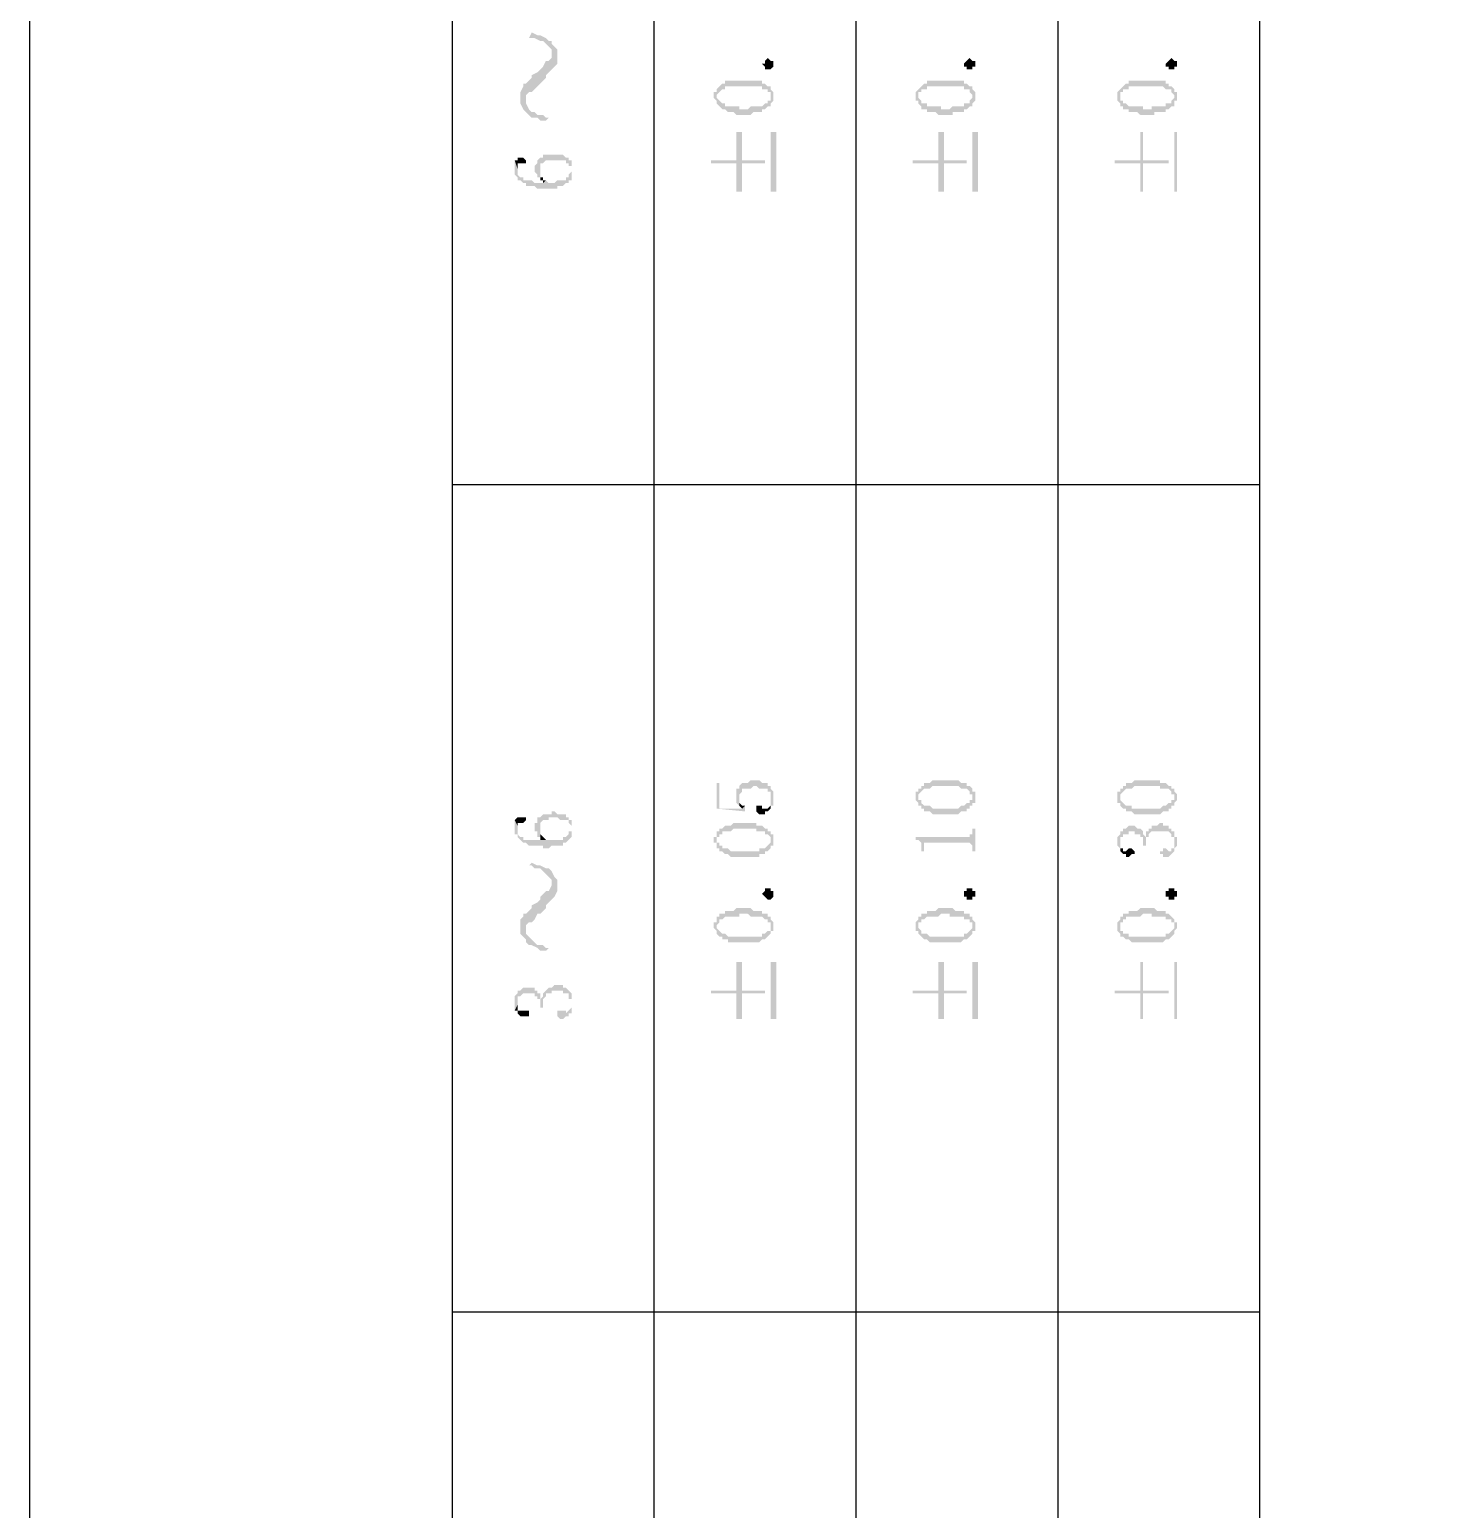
# Model space of a CAD drawing. Header units: inches. Extents: x 3613 to 8393, y -2205 to -794.
# Drawn here: x 3613.22 to 3635.65, y -1815.61 to -1792.12 of the extents above; entities that cross this region are included whole.
import ezdxf

# ---------------------------------------------------------------- set-up
doc = ezdxf.new("R2010")
doc.units = ezdxf.units.IN
doc.header["$MEASUREMENT"] = 0

msp = doc.modelspace()

# ---------------------------------------------------------------- hatches: boundary and pattern name
at = {"transparency": 33554559}
for points in [[(3621.146, -1792.255), (3621.236, -1792.255), (3621.327, -1792.301), (3621.372, -1792.301), (3621.417, -1792.346), (3621.417, -1792.346), (3621.462, -1792.391), (3621.507, -1792.436), (3621.507, -1792.752), (3621.507, -1792.752), (3621.552, -1792.707), (3621.598, -1792.662), (3621.598, -1792.436), (3621.552, -1792.391), (3621.507, -1792.346), (3621.507, -1792.301), (3621.462, -1792.301), (3621.417, -1792.255), (3621.327, -1792.21), (3621.282, -1792.21), (3621.191, -1792.165)], [(3621.011, -1793.203), (3621.011, -1793.293), (3621.056, -1793.384), (3621.101, -1793.429), (3621.101, -1793.248), (3621.101, -1793.158), (3621.146, -1793.113), (3621.191, -1793.113), (3621.236, -1793.068), (3621.282, -1793.023), (3621.327, -1792.977), (3621.372, -1792.932), (3621.417, -1792.887), (3621.417, -1792.842), (3621.462, -1792.797), (3621.507, -1792.752), (3621.507, -1792.526), (3621.507, -1792.571), (3621.462, -1792.616), (3621.417, -1792.616), (3621.372, -1792.707), (3621.327, -1792.752), (3621.327, -1792.752), (3621.282, -1792.797), (3621.191, -1792.842), (3621.191, -1792.887), (3621.146, -1792.932), (3621.101, -1792.977), (3621.056, -1792.977), (3621.056, -1793.023), (3621.011, -1793.113), (3621.011, -1793.158)], [(3625.028, -1792.662), (3625.028, -1792.707), (3625.028, -1792.707), (3624.982, -1792.752), (3624.892, -1792.752), (3624.892, -1792.707), (3624.892, -1792.707), (3624.847, -1792.662), (3624.892, -1792.662), (3624.892, -1792.616), (3624.892, -1792.616), (3624.937, -1792.571), (3624.937, -1792.571), (3624.982, -1792.616), (3625.028, -1792.616), (3625.028, -1792.662)], [(3628.232, -1792.662), (3628.232, -1792.707), (3628.187, -1792.707), (3628.187, -1792.752), (3628.097, -1792.752), (3628.097, -1792.707), (3628.051, -1792.707), (3628.051, -1792.662), (3628.051, -1792.662), (3628.097, -1792.616), (3628.097, -1792.616), (3628.142, -1792.571), (3628.142, -1792.571), (3628.187, -1792.616), (3628.232, -1792.616), (3628.232, -1792.662)], [(3631.436, -1792.662), (3631.436, -1792.707), (3631.391, -1792.707), (3631.391, -1792.752), (3631.301, -1792.752), (3631.301, -1792.707), (3631.256, -1792.707), (3631.256, -1792.662), (3631.256, -1792.662), (3631.301, -1792.616), (3631.301, -1792.616), (3631.346, -1792.571), (3631.346, -1792.571), (3631.391, -1792.616), (3631.436, -1792.616), (3631.436, -1792.662)], [(3624.08, -1793.203), (3624.08, -1793.203), (3624.125, -1793.248), (3624.125, -1793.293), (3624.125, -1793.158), (3624.125, -1793.158), (3624.17, -1793.113), (3624.17, -1793.113), (3624.215, -1793.068), (3624.26, -1793.068), (3624.26, -1793.023), (3624.847, -1793.023), (3624.847, -1793.068), (3624.937, -1793.068), (3624.937, -1793.113), (3624.982, -1793.113), (3624.982, -1793.158), (3624.982, -1793.203), (3624.982, -1793.023), (3624.937, -1793.023), (3624.892, -1792.977), (3624.847, -1792.977), (3624.847, -1792.932), (3624.26, -1792.932), (3624.26, -1792.977), (3624.215, -1792.977), (3624.17, -1793.023), (3624.17, -1793.023), (3624.125, -1793.068), (3624.125, -1793.113), (3624.08, -1793.113), (3624.08, -1793.158)], [(3627.284, -1793.203), (3627.284, -1793.248), (3627.329, -1793.248), (3627.329, -1793.293), (3627.329, -1793.158), (3627.329, -1793.113), (3627.374, -1793.113), (3627.374, -1793.068), (3627.465, -1793.068), (3627.465, -1793.023), (3628.051, -1793.023), (3628.051, -1793.068), (3628.142, -1793.068), (3628.142, -1793.113), (3628.142, -1793.113), (3628.187, -1793.158), (3628.187, -1793.203), (3628.187, -1793.023), (3628.142, -1793.023), (3628.097, -1792.977), (3628.051, -1792.977), (3628.051, -1792.932), (3627.465, -1792.932), (3627.465, -1792.977), (3627.42, -1792.977), (3627.374, -1793.023), (3627.374, -1793.023), (3627.329, -1793.068), (3627.329, -1793.068), (3627.284, -1793.113), (3627.284, -1793.158)], [(3630.489, -1793.203), (3630.489, -1793.248), (3630.489, -1793.248), (3630.534, -1793.293), (3630.534, -1793.158), (3630.534, -1793.113), (3630.579, -1793.113), (3630.579, -1793.068), (3630.669, -1793.068), (3630.669, -1793.023), (3631.211, -1793.023), (3631.256, -1793.068), (3631.346, -1793.068), (3631.346, -1793.113), (3631.346, -1793.113), (3631.391, -1793.158), (3631.391, -1793.203), (3631.391, -1793.068), (3631.346, -1793.023), (3631.301, -1793.023), (3631.301, -1792.977), (3631.256, -1792.977), (3631.256, -1792.932), (3630.669, -1792.932), (3630.669, -1792.977), (3630.624, -1792.977), (3630.579, -1793.023), (3630.579, -1793.023), (3630.534, -1793.068), (3630.534, -1793.068), (3630.489, -1793.113), (3630.489, -1793.158)], [(3621.101, -1793.429), (3621.101, -1793.429), (3621.146, -1793.474), (3621.191, -1793.519), (3621.282, -1793.519), (3621.327, -1793.564), (3621.417, -1793.564), (3621.462, -1793.519), (3621.417, -1793.519), (3621.372, -1793.474), (3621.282, -1793.474), (3621.236, -1793.429), (3621.191, -1793.429), (3621.146, -1793.384), (3621.101, -1793.293), (3621.101, -1793.248)], [(3624.125, -1793.293), (3624.17, -1793.339), (3624.17, -1793.339), (3624.215, -1793.384), (3624.26, -1793.384), (3624.305, -1793.429), (3624.396, -1793.429), (3624.441, -1793.474), (3624.667, -1793.474), (3624.712, -1793.429), (3624.847, -1793.429), (3624.847, -1793.384), (3624.892, -1793.384), (3624.937, -1793.339), (3624.982, -1793.339), (3624.982, -1793.293), (3624.982, -1793.293), (3625.028, -1793.248), (3625.028, -1793.203), (3625.028, -1793.158), (3625.028, -1793.113), (3625.028, -1793.113), (3624.982, -1793.068), (3624.982, -1793.203), (3624.982, -1793.248), (3624.937, -1793.248), (3624.937, -1793.293), (3624.892, -1793.293), (3624.847, -1793.339), (3624.667, -1793.339), (3624.621, -1793.384), (3624.486, -1793.384), (3624.486, -1793.339), (3624.26, -1793.339), (3624.26, -1793.293), (3624.215, -1793.293), (3624.17, -1793.248), (3624.17, -1793.248), (3624.125, -1793.203), (3624.125, -1793.203)], [(3627.329, -1793.293), (3627.374, -1793.339), (3627.374, -1793.384), (3627.465, -1793.384), (3627.465, -1793.429), (3627.6, -1793.429), (3627.645, -1793.474), (3627.871, -1793.474), (3627.871, -1793.429), (3628.051, -1793.429), (3628.051, -1793.384), (3628.097, -1793.384), (3628.142, -1793.339), (3628.187, -1793.339), (3628.187, -1793.293), (3628.187, -1793.293), (3628.232, -1793.248), (3628.232, -1793.203), (3628.232, -1793.158), (3628.232, -1793.113), (3628.232, -1793.113), (3628.187, -1793.068), (3628.187, -1793.203), (3628.187, -1793.203), (3628.142, -1793.248), (3628.142, -1793.293), (3628.051, -1793.293), (3628.051, -1793.339), (3627.871, -1793.339), (3627.826, -1793.384), (3627.69, -1793.384), (3627.69, -1793.339), (3627.465, -1793.339), (3627.465, -1793.293), (3627.374, -1793.293), (3627.374, -1793.248), (3627.374, -1793.248), (3627.329, -1793.203), (3627.329, -1793.203)], [(3630.534, -1793.293), (3630.534, -1793.339), (3630.579, -1793.339), (3630.579, -1793.384), (3630.669, -1793.384), (3630.669, -1793.429), (3630.804, -1793.429), (3630.85, -1793.474), (3631.075, -1793.474), (3631.075, -1793.429), (3631.256, -1793.429), (3631.256, -1793.384), (3631.301, -1793.384), (3631.346, -1793.339), (3631.391, -1793.339), (3631.391, -1793.293), (3631.391, -1793.248), (3631.436, -1793.248), (3631.436, -1793.203), (3631.436, -1793.158), (3631.436, -1793.113), (3631.391, -1793.113), (3631.391, -1793.068), (3631.391, -1793.203), (3631.391, -1793.203), (3631.346, -1793.248), (3631.346, -1793.293), (3631.256, -1793.293), (3631.256, -1793.339), (3631.03, -1793.339), (3631.03, -1793.384), (3630.895, -1793.384), (3630.895, -1793.339), (3630.669, -1793.339), (3630.624, -1793.293), (3630.579, -1793.293), (3630.579, -1793.248), (3630.534, -1793.248), (3630.534, -1793.203), (3630.534, -1793.203)], [(3624.035, -1794.196), (3624.035, -1794.241), (3624.441, -1794.241), (3624.441, -1794.693), (3624.531, -1794.693), (3624.531, -1794.241), (3624.892, -1794.241), (3624.892, -1794.196), (3624.531, -1794.196), (3624.531, -1793.745), (3624.441, -1793.745), (3624.441, -1794.196)], [(3625.073, -1794.693), (3625.073, -1793.745), (3624.982, -1793.745), (3624.982, -1794.693)], [(3627.239, -1794.196), (3627.239, -1794.241), (3627.645, -1794.241), (3627.645, -1794.693), (3627.735, -1794.693), (3627.735, -1794.241), (3628.097, -1794.241), (3628.097, -1794.196), (3627.735, -1794.196), (3627.735, -1793.745), (3627.645, -1793.745), (3627.645, -1794.196)], [(3628.277, -1794.693), (3628.277, -1793.745), (3628.187, -1793.745), (3628.187, -1794.693)], [(3630.443, -1794.196), (3630.443, -1794.241), (3630.85, -1794.241), (3630.85, -1794.693), (3630.895, -1794.693), (3630.895, -1794.241), (3631.301, -1794.241), (3631.301, -1794.196), (3630.895, -1794.196), (3630.895, -1793.745), (3630.85, -1793.745), (3630.85, -1794.196)], [(3631.436, -1794.693), (3631.436, -1793.745), (3631.391, -1793.745), (3631.391, -1794.693)], [(3620.921, -1794.196), (3620.966, -1794.331), (3620.966, -1794.286), (3620.966, -1794.241), (3621.101, -1794.241), (3621.101, -1794.196), (3621.101, -1794.196), (3621.056, -1794.151), (3620.966, -1794.151), (3620.966, -1794.196)], [(3620.921, -1794.286), (3620.921, -1794.377), (3620.921, -1794.422), (3620.921, -1794.422), (3620.966, -1794.467), (3620.966, -1794.512), (3621.011, -1794.512), (3621.056, -1794.557), (3621.101, -1794.557), (3621.101, -1794.602), (3621.236, -1794.602), (3621.282, -1794.647), (3621.598, -1794.647), (3621.598, -1794.602), (3621.688, -1794.602), (3621.733, -1794.557), (3621.778, -1794.557), (3621.778, -1794.512), (3621.823, -1794.512), (3621.823, -1794.331), (3621.823, -1794.377), (3621.823, -1794.377), (3621.778, -1794.422), (3621.778, -1794.467), (3621.733, -1794.467), (3621.733, -1794.512), (3621.598, -1794.512), (3621.552, -1794.557), (3621.462, -1794.557), (3621.417, -1794.512), (3621.417, -1794.512), (3621.372, -1794.557), (3621.236, -1794.557), (3621.191, -1794.512), (3621.056, -1794.512), (3621.056, -1794.467), (3621.011, -1794.467), (3620.966, -1794.422), (3620.966, -1794.377), (3620.966, -1794.331), (3620.966, -1794.331), (3620.921, -1794.196), (3620.921, -1794.241)], [(3621.236, -1794.331), (3621.236, -1794.377), (3621.282, -1794.422), (3621.282, -1794.467), (3621.327, -1794.467), (3621.327, -1794.331), (3621.327, -1794.286), (3621.327, -1794.241), (3621.372, -1794.241), (3621.417, -1794.196), (3621.733, -1794.196), (3621.733, -1794.241), (3621.778, -1794.241), (3621.778, -1794.286), (3621.823, -1794.286), (3621.823, -1794.331), (3621.823, -1794.467), (3621.823, -1794.422), (3621.823, -1794.331), (3621.823, -1794.241), (3621.823, -1794.196), (3621.778, -1794.196), (3621.778, -1794.151), (3621.733, -1794.151), (3621.688, -1794.106), (3621.372, -1794.106), (3621.372, -1794.151), (3621.327, -1794.151), (3621.282, -1794.196), (3621.282, -1794.241), (3621.282, -1794.241), (3621.236, -1794.286), (3621.236, -1794.286)], [(3621.327, -1794.467), (3621.327, -1794.512), (3621.372, -1794.512), (3621.372, -1794.557), (3621.417, -1794.512), (3621.372, -1794.512), (3621.372, -1794.467), (3621.327, -1794.467), (3621.327, -1794.422), (3621.327, -1794.377), (3621.327, -1794.331)], [(3624.441, -1804.261), (3624.441, -1804.351), (3624.441, -1804.396), (3624.441, -1804.396), (3624.486, -1804.441), (3624.486, -1804.306), (3624.486, -1804.261), (3624.486, -1804.261), (3624.531, -1804.215), (3624.531, -1804.17), (3624.667, -1804.17), (3624.712, -1804.125), (3624.757, -1804.125), (3624.802, -1804.17), (3624.937, -1804.17), (3624.937, -1804.215), (3624.982, -1804.215), (3624.982, -1804.261), (3624.982, -1804.306), (3624.982, -1804.441), (3625.028, -1804.441), (3625.028, -1804.396), (3625.028, -1804.306), (3625.028, -1804.261), (3625.028, -1804.215), (3624.982, -1804.17), (3624.982, -1804.125), (3624.937, -1804.125), (3624.937, -1804.08), (3624.847, -1804.08), (3624.802, -1804.035), (3624.667, -1804.035), (3624.621, -1804.08), (3624.531, -1804.08), (3624.486, -1804.125), (3624.486, -1804.17), (3624.441, -1804.17), (3624.441, -1804.215)], [(3627.284, -1804.306), (3627.284, -1804.351), (3627.284, -1804.351), (3627.329, -1804.396), (3627.329, -1804.441), (3627.329, -1804.306), (3627.329, -1804.261), (3627.329, -1804.261), (3627.374, -1804.215), (3627.374, -1804.215), (3627.42, -1804.17), (3627.51, -1804.17), (3627.555, -1804.125), (3627.961, -1804.125), (3628.006, -1804.17), (3628.097, -1804.17), (3628.142, -1804.215), (3628.142, -1804.261), (3628.187, -1804.261), (3628.187, -1804.306), (3628.187, -1804.17), (3628.187, -1804.17), (3628.142, -1804.125), (3628.097, -1804.125), (3628.097, -1804.08), (3628.006, -1804.08), (3627.961, -1804.035), (3627.555, -1804.035), (3627.51, -1804.08), (3627.42, -1804.08), (3627.42, -1804.125), (3627.374, -1804.125), (3627.374, -1804.17), (3627.329, -1804.17), (3627.329, -1804.215), (3627.284, -1804.215), (3627.284, -1804.261), (3627.284, -1804.261)], [(3630.489, -1804.306), (3630.489, -1804.351), (3630.489, -1804.396), (3630.534, -1804.396), (3630.534, -1804.441), (3630.534, -1804.306), (3630.534, -1804.261), (3630.534, -1804.261), (3630.579, -1804.215), (3630.579, -1804.215), (3630.624, -1804.17), (3630.714, -1804.17), (3630.759, -1804.125), (3631.166, -1804.125), (3631.166, -1804.17), (3631.301, -1804.17), (3631.346, -1804.215), (3631.346, -1804.261), (3631.391, -1804.261), (3631.391, -1804.306), (3631.391, -1804.17), (3631.346, -1804.17), (3631.346, -1804.125), (3631.301, -1804.125), (3631.256, -1804.08), (3631.166, -1804.08), (3631.166, -1804.035), (3630.759, -1804.035), (3630.714, -1804.08), (3630.624, -1804.08), (3630.624, -1804.125), (3630.579, -1804.125), (3630.579, -1804.17), (3630.534, -1804.17), (3630.534, -1804.215), (3630.489, -1804.215), (3630.489, -1804.261), (3630.489, -1804.261)], [(3624.125, -1804.08), (3624.125, -1804.486), (3624.576, -1804.531), (3624.576, -1804.486), (3624.576, -1804.441), (3624.531, -1804.486), (3624.17, -1804.486), (3624.17, -1804.08)], [(3627.329, -1804.441), (3627.374, -1804.441), (3627.374, -1804.486), (3627.42, -1804.486), (3627.42, -1804.531), (3627.51, -1804.531), (3627.555, -1804.576), (3627.961, -1804.576), (3628.006, -1804.531), (3628.097, -1804.531), (3628.097, -1804.486), (3628.142, -1804.486), (3628.142, -1804.441), (3628.187, -1804.441), (3628.187, -1804.396), (3628.232, -1804.396), (3628.232, -1804.351), (3628.232, -1804.306), (3628.232, -1804.261), (3628.232, -1804.215), (3628.187, -1804.215), (3628.187, -1804.17), (3628.187, -1804.306), (3628.187, -1804.351), (3628.142, -1804.351), (3628.142, -1804.396), (3628.097, -1804.396), (3628.051, -1804.441), (3628.006, -1804.441), (3627.961, -1804.486), (3627.555, -1804.486), (3627.51, -1804.441), (3627.42, -1804.441), (3627.374, -1804.396), (3627.374, -1804.351), (3627.329, -1804.351), (3627.329, -1804.306), (3627.329, -1804.306)], [(3630.534, -1804.441), (3630.534, -1804.441), (3630.579, -1804.486), (3630.624, -1804.486), (3630.624, -1804.531), (3630.714, -1804.531), (3630.759, -1804.576), (3631.166, -1804.576), (3631.211, -1804.531), (3631.301, -1804.531), (3631.301, -1804.486), (3631.346, -1804.486), (3631.346, -1804.441), (3631.391, -1804.441), (3631.391, -1804.396), (3631.391, -1804.396), (3631.436, -1804.351), (3631.436, -1804.306), (3631.436, -1804.261), (3631.436, -1804.261), (3631.391, -1804.215), (3631.391, -1804.17), (3631.391, -1804.306), (3631.391, -1804.351), (3631.346, -1804.351), (3631.346, -1804.396), (3631.301, -1804.396), (3631.256, -1804.441), (3631.211, -1804.441), (3631.166, -1804.486), (3630.714, -1804.486), (3630.714, -1804.441), (3630.624, -1804.441), (3630.579, -1804.396), (3630.579, -1804.396), (3630.534, -1804.351), (3630.534, -1804.306), (3630.534, -1804.306)], [(3621.236, -1804.802), (3621.236, -1804.847), (3621.282, -1804.847), (3621.282, -1804.892), (3621.282, -1804.938), (3621.327, -1804.938), (3621.327, -1804.757), (3621.327, -1804.712), (3621.327, -1804.712), (3621.372, -1804.667), (3621.462, -1804.667), (3621.462, -1804.622), (3621.598, -1804.622), (3621.643, -1804.667), (3621.778, -1804.667), (3621.778, -1804.712), (3621.778, -1804.712), (3621.823, -1804.757), (3621.823, -1804.938), (3621.823, -1804.892), (3621.823, -1804.847), (3621.823, -1804.802), (3621.823, -1804.757), (3621.823, -1804.712), (3621.823, -1804.667), (3621.778, -1804.667), (3621.778, -1804.622), (3621.733, -1804.622), (3621.733, -1804.576), (3621.598, -1804.576), (3621.552, -1804.531), (3621.507, -1804.531), (3621.507, -1804.576), (3621.372, -1804.576), (3621.327, -1804.622), (3621.282, -1804.622), (3621.282, -1804.667), (3621.282, -1804.712), (3621.236, -1804.712), (3621.236, -1804.757)], [(3624.486, -1804.441), (3624.486, -1804.441), (3624.531, -1804.486), (3624.531, -1804.486), (3624.576, -1804.441), (3624.531, -1804.441), (3624.486, -1804.396), (3624.486, -1804.351), (3624.486, -1804.306)], [(3624.757, -1804.486), (3624.757, -1804.531), (3624.757, -1804.531), (3624.802, -1804.576), (3624.892, -1804.576), (3624.892, -1804.531), (3624.937, -1804.531), (3624.982, -1804.486), (3624.982, -1804.306), (3624.982, -1804.396), (3624.982, -1804.441), (3624.982, -1804.441), (3624.937, -1804.486), (3624.847, -1804.486), (3624.847, -1804.441), (3624.757, -1804.441)], [(3620.921, -1804.667), (3620.966, -1804.757), (3620.966, -1804.712), (3621.056, -1804.712), (3621.101, -1804.667), (3621.101, -1804.622), (3620.966, -1804.622)], [(3620.921, -1804.757), (3620.921, -1804.802), (3620.921, -1804.847), (3620.921, -1804.892), (3620.966, -1804.892), (3620.966, -1804.938), (3620.966, -1804.938), (3621.011, -1804.983), (3621.011, -1804.983), (3621.056, -1805.028), (3621.101, -1805.028), (3621.146, -1805.073), (3621.372, -1805.073), (3621.372, -1805.118), (3621.462, -1805.118), (3621.507, -1805.073), (3621.688, -1805.073), (3621.688, -1805.028), (3621.733, -1805.028), (3621.778, -1804.983), (3621.778, -1804.983), (3621.823, -1804.938), (3621.823, -1804.802), (3621.823, -1804.847), (3621.778, -1804.847), (3621.778, -1804.892), (3621.778, -1804.892), (3621.733, -1804.938), (3621.688, -1804.938), (3621.688, -1804.983), (3621.056, -1804.983), (3621.056, -1804.938), (3621.011, -1804.938), (3620.966, -1804.892), (3620.966, -1804.847), (3620.966, -1804.757), (3620.921, -1804.667)], [(3624.08, -1804.983), (3624.08, -1805.028), (3624.125, -1805.028), (3624.125, -1805.073), (3624.125, -1805.118), (3624.125, -1804.983), (3624.125, -1804.938), (3624.17, -1804.938), (3624.17, -1804.892), (3624.215, -1804.892), (3624.215, -1804.847), (3624.351, -1804.847), (3624.396, -1804.802), (3624.757, -1804.802), (3624.757, -1804.847), (3624.892, -1804.847), (3624.892, -1804.892), (3624.937, -1804.892), (3624.982, -1804.938), (3624.982, -1804.983), (3624.982, -1804.847), (3624.937, -1804.847), (3624.937, -1804.802), (3624.892, -1804.802), (3624.847, -1804.757), (3624.757, -1804.757), (3624.757, -1804.712), (3624.396, -1804.712), (3624.351, -1804.757), (3624.26, -1804.757), (3624.215, -1804.802), (3624.17, -1804.802), (3624.17, -1804.847), (3624.125, -1804.847), (3624.125, -1804.892), (3624.125, -1804.938), (3624.08, -1804.938)], [(3630.489, -1804.983), (3630.489, -1805.028), (3630.489, -1805.073), (3630.489, -1805.073), (3630.534, -1805.118), (3630.534, -1805.028), (3630.534, -1804.983), (3630.534, -1804.938), (3630.579, -1804.938), (3630.579, -1804.892), (3630.669, -1804.892), (3630.669, -1804.847), (3630.759, -1804.847), (3630.759, -1804.892), (3630.85, -1804.892), (3630.85, -1804.938), (3630.895, -1804.938), (3630.895, -1805.028), (3630.895, -1805.073), (3630.94, -1805.073), (3630.94, -1805.028), (3630.94, -1804.938), (3630.985, -1804.938), (3630.985, -1804.892), (3630.985, -1804.892), (3631.03, -1804.847), (3631.301, -1804.847), (3631.346, -1804.892), (3631.346, -1804.938), (3631.391, -1804.938), (3631.391, -1804.983), (3631.391, -1805.028), (3631.391, -1804.847), (3631.346, -1804.847), (3631.346, -1804.802), (3631.301, -1804.802), (3631.301, -1804.757), (3631.211, -1804.757), (3631.211, -1804.712), (3631.166, -1804.712), (3631.12, -1804.757), (3631.03, -1804.757), (3631.03, -1804.802), (3630.985, -1804.802), (3630.985, -1804.847), (3630.94, -1804.847), (3630.94, -1804.892), (3630.94, -1804.938), (3630.895, -1804.892), (3630.895, -1804.847), (3630.895, -1804.847), (3630.85, -1804.802), (3630.804, -1804.802), (3630.759, -1804.757), (3630.669, -1804.757), (3630.624, -1804.802), (3630.579, -1804.802), (3630.579, -1804.847), (3630.534, -1804.847), (3630.534, -1804.892), (3630.534, -1804.892), (3630.489, -1804.938)], [(3621.327, -1804.938), (3621.327, -1804.983), (3621.417, -1804.983), (3621.372, -1804.938), (3621.372, -1804.938), (3621.327, -1804.892), (3621.327, -1804.802), (3621.327, -1804.802)], [(3624.125, -1805.118), (3624.17, -1805.118), (3624.17, -1805.163), (3624.215, -1805.163), (3624.26, -1805.208), (3624.305, -1805.208), (3624.351, -1805.253), (3624.802, -1805.253), (3624.802, -1805.208), (3624.892, -1805.208), (3624.892, -1805.163), (3624.937, -1805.163), (3624.982, -1805.118), (3624.982, -1805.073), (3625.028, -1805.073), (3625.028, -1805.028), (3625.028, -1804.983), (3625.028, -1804.938), (3625.028, -1804.892), (3624.982, -1804.892), (3624.982, -1804.847), (3624.982, -1805.028), (3624.982, -1805.028), (3624.937, -1805.073), (3624.937, -1805.073), (3624.892, -1805.118), (3624.802, -1805.118), (3624.802, -1805.163), (3624.351, -1805.163), (3624.305, -1805.118), (3624.215, -1805.118), (3624.215, -1805.073), (3624.17, -1805.073), (3624.17, -1805.028), (3624.125, -1805.028), (3624.125, -1804.983)], [(3627.284, -1804.938), (3627.284, -1804.983), (3627.329, -1804.983), (3627.374, -1805.028), (3627.374, -1805.118), (3627.374, -1805.163), (3627.42, -1805.163), (3627.42, -1805.073), (3627.42, -1805.028), (3628.142, -1805.028), (3628.187, -1805.073), (3628.187, -1805.163), (3628.232, -1805.163), (3628.232, -1804.802), (3628.187, -1804.802), (3628.187, -1804.847), (3628.187, -1804.892), (3628.142, -1804.892), (3628.142, -1804.938), (3628.097, -1804.938)], [(3631.166, -1805.208), (3631.211, -1805.208), (3631.211, -1805.253), (3631.301, -1805.253), (3631.346, -1805.208), (3631.346, -1805.208), (3631.391, -1805.163), (3631.391, -1805.118), (3631.391, -1805.118), (3631.436, -1805.073), (3631.436, -1805.028), (3631.436, -1804.983), (3631.436, -1804.938), (3631.391, -1804.938), (3631.391, -1804.847), (3631.391, -1805.028), (3631.391, -1805.073), (3631.391, -1805.118), (3631.346, -1805.118), (3631.346, -1805.163), (3631.301, -1805.163), (3631.256, -1805.118), (3631.211, -1805.118), (3631.211, -1805.163), (3631.166, -1805.163)], [(3630.534, -1805.118), (3630.534, -1805.163), (3630.534, -1805.163), (3630.579, -1805.208), (3630.624, -1805.208), (3630.624, -1805.253), (3630.669, -1805.253), (3630.714, -1805.208), (3630.759, -1805.208), (3630.759, -1805.163), (3630.759, -1805.163), (3630.714, -1805.118), (3630.669, -1805.118), (3630.624, -1805.163), (3630.579, -1805.163), (3630.579, -1805.118), (3630.534, -1805.118), (3630.534, -1805.028), (3630.534, -1805.028)], [(3621.146, -1805.389), (3621.191, -1805.389), (3621.236, -1805.434), (3621.327, -1805.434), (3621.372, -1805.479), (3621.417, -1805.524), (3621.417, -1805.524), (3621.462, -1805.569), (3621.507, -1805.615), (3621.507, -1805.93), (3621.507, -1805.93), (3621.552, -1805.885), (3621.598, -1805.795), (3621.598, -1805.615), (3621.552, -1805.569), (3621.507, -1805.479), (3621.507, -1805.479), (3621.462, -1805.434), (3621.417, -1805.434), (3621.327, -1805.389), (3621.282, -1805.389), (3621.191, -1805.344)], [(3621.011, -1806.382), (3621.011, -1806.472), (3621.056, -1806.517), (3621.101, -1806.562), (3621.101, -1806.337), (3621.146, -1806.291), (3621.191, -1806.291), (3621.236, -1806.246), (3621.282, -1806.156), (3621.327, -1806.156), (3621.372, -1806.111), (3621.417, -1806.066), (3621.417, -1806.021), (3621.462, -1805.976), (3621.507, -1805.93), (3621.507, -1805.66), (3621.507, -1805.705), (3621.462, -1805.795), (3621.417, -1805.795), (3621.372, -1805.84), (3621.327, -1805.885), (3621.327, -1805.93), (3621.282, -1805.976), (3621.191, -1806.021), (3621.191, -1806.066), (3621.146, -1806.111), (3621.101, -1806.156), (3621.056, -1806.156), (3621.056, -1806.201), (3621.011, -1806.246), (3621.011, -1806.337)], [(3625.028, -1805.84), (3625.028, -1805.885), (3625.028, -1805.885), (3624.982, -1805.93), (3624.937, -1805.93), (3624.892, -1805.885), (3624.892, -1805.885), (3624.847, -1805.84), (3624.847, -1805.84), (3624.892, -1805.795), (3624.892, -1805.75), (3624.982, -1805.75), (3624.982, -1805.795), (3625.028, -1805.795), (3625.028, -1805.84)], [(3628.232, -1805.84), (3628.232, -1805.885), (3628.187, -1805.885), (3628.187, -1805.93), (3628.097, -1805.93), (3628.097, -1805.885), (3628.051, -1805.885), (3628.051, -1805.84), (3628.051, -1805.795), (3628.097, -1805.795), (3628.097, -1805.75), (3628.187, -1805.75), (3628.187, -1805.795), (3628.232, -1805.795), (3628.232, -1805.84)], [(3631.436, -1805.84), (3631.436, -1805.885), (3631.391, -1805.885), (3631.391, -1805.93), (3631.301, -1805.93), (3631.301, -1805.885), (3631.256, -1805.885), (3631.256, -1805.84), (3631.256, -1805.795), (3631.301, -1805.795), (3631.301, -1805.75), (3631.391, -1805.75), (3631.391, -1805.795), (3631.436, -1805.795), (3631.436, -1805.84)], [(3624.08, -1806.337), (3624.08, -1806.382), (3624.08, -1806.382), (3624.125, -1806.427), (3624.125, -1806.472), (3624.125, -1806.337), (3624.125, -1806.337), (3624.17, -1806.291), (3624.17, -1806.246), (3624.215, -1806.246), (3624.26, -1806.201), (3624.486, -1806.201), (3624.486, -1806.156), (3624.621, -1806.156), (3624.667, -1806.201), (3624.847, -1806.201), (3624.892, -1806.246), (3624.937, -1806.246), (3624.937, -1806.291), (3624.982, -1806.291), (3624.982, -1806.337), (3624.982, -1806.201), (3624.937, -1806.201), (3624.937, -1806.156), (3624.847, -1806.156), (3624.847, -1806.111), (3624.712, -1806.111), (3624.667, -1806.066), (3624.441, -1806.066), (3624.396, -1806.111), (3624.26, -1806.111), (3624.26, -1806.156), (3624.17, -1806.156), (3624.17, -1806.201), (3624.125, -1806.201), (3624.125, -1806.246), (3624.125, -1806.291), (3624.08, -1806.291)], [(3627.284, -1806.337), (3627.284, -1806.382), (3627.284, -1806.427), (3627.329, -1806.427), (3627.329, -1806.472), (3627.329, -1806.337), (3627.329, -1806.291), (3627.374, -1806.291), (3627.374, -1806.246), (3627.42, -1806.246), (3627.465, -1806.201), (3627.645, -1806.201), (3627.69, -1806.156), (3627.826, -1806.156), (3627.826, -1806.201), (3628.051, -1806.201), (3628.051, -1806.246), (3628.142, -1806.246), (3628.142, -1806.291), (3628.187, -1806.291), (3628.187, -1806.337), (3628.187, -1806.201), (3628.142, -1806.201), (3628.142, -1806.156), (3628.051, -1806.156), (3628.051, -1806.111), (3627.916, -1806.111), (3627.871, -1806.066), (3627.645, -1806.066), (3627.6, -1806.111), (3627.465, -1806.111), (3627.465, -1806.156), (3627.374, -1806.156), (3627.374, -1806.201), (3627.329, -1806.201), (3627.329, -1806.246), (3627.329, -1806.246), (3627.284, -1806.291)], [(3630.489, -1806.337), (3630.489, -1806.382), (3630.489, -1806.427), (3630.489, -1806.427), (3630.534, -1806.472), (3630.534, -1806.337), (3630.534, -1806.291), (3630.579, -1806.291), (3630.579, -1806.246), (3630.624, -1806.246), (3630.624, -1806.201), (3630.85, -1806.201), (3630.895, -1806.156), (3631.03, -1806.156), (3631.03, -1806.201), (3631.256, -1806.201), (3631.256, -1806.246), (3631.346, -1806.246), (3631.346, -1806.291), (3631.391, -1806.291), (3631.391, -1806.337), (3631.391, -1806.246), (3631.346, -1806.201), (3631.346, -1806.201), (3631.301, -1806.156), (3631.256, -1806.156), (3631.256, -1806.111), (3631.12, -1806.111), (3631.075, -1806.066), (3630.85, -1806.066), (3630.804, -1806.111), (3630.669, -1806.111), (3630.669, -1806.156), (3630.579, -1806.156), (3630.579, -1806.201), (3630.534, -1806.201), (3630.534, -1806.246), (3630.534, -1806.246), (3630.489, -1806.291)], [(3624.125, -1806.472), (3624.17, -1806.517), (3624.215, -1806.517), (3624.215, -1806.562), (3624.305, -1806.562), (3624.305, -1806.607), (3624.802, -1806.607), (3624.847, -1806.562), (3624.892, -1806.562), (3624.937, -1806.517), (3624.937, -1806.517), (3624.982, -1806.472), (3624.982, -1806.427), (3625.028, -1806.427), (3625.028, -1806.382), (3625.028, -1806.337), (3625.028, -1806.291), (3625.028, -1806.291), (3624.982, -1806.246), (3624.982, -1806.382), (3624.982, -1806.427), (3624.937, -1806.427), (3624.892, -1806.472), (3624.847, -1806.472), (3624.847, -1806.517), (3624.305, -1806.517), (3624.26, -1806.472), (3624.215, -1806.472), (3624.17, -1806.427), (3624.17, -1806.427), (3624.125, -1806.382), (3624.125, -1806.337)], [(3627.329, -1806.472), (3627.374, -1806.517), (3627.374, -1806.517), (3627.42, -1806.562), (3627.465, -1806.562), (3627.51, -1806.607), (3628.006, -1806.607), (3628.051, -1806.562), (3628.097, -1806.562), (3628.142, -1806.517), (3628.142, -1806.517), (3628.187, -1806.472), (3628.187, -1806.427), (3628.232, -1806.427), (3628.232, -1806.382), (3628.232, -1806.337), (3628.232, -1806.291), (3628.232, -1806.291), (3628.187, -1806.246), (3628.187, -1806.382), (3628.187, -1806.382), (3628.142, -1806.427), (3628.142, -1806.427), (3628.097, -1806.472), (3628.051, -1806.472), (3628.051, -1806.517), (3627.51, -1806.517), (3627.465, -1806.472), (3627.374, -1806.472), (3627.374, -1806.427), (3627.374, -1806.427), (3627.329, -1806.382), (3627.329, -1806.337)], [(3630.534, -1806.472), (3630.534, -1806.517), (3630.579, -1806.517), (3630.624, -1806.562), (3630.669, -1806.562), (3630.714, -1806.607), (3631.211, -1806.607), (3631.256, -1806.562), (3631.301, -1806.562), (3631.346, -1806.517), (3631.346, -1806.517), (3631.391, -1806.472), (3631.391, -1806.427), (3631.391, -1806.427), (3631.436, -1806.382), (3631.436, -1806.337), (3631.436, -1806.291), (3631.391, -1806.291), (3631.391, -1806.246), (3631.391, -1806.382), (3631.391, -1806.382), (3631.346, -1806.427), (3631.346, -1806.427), (3631.301, -1806.472), (3631.256, -1806.472), (3631.256, -1806.517), (3630.669, -1806.517), (3630.669, -1806.472), (3630.579, -1806.472), (3630.579, -1806.427), (3630.534, -1806.427), (3630.534, -1806.382), (3630.534, -1806.337)], [(3621.101, -1806.562), (3621.101, -1806.607), (3621.146, -1806.653), (3621.191, -1806.653), (3621.282, -1806.698), (3621.327, -1806.743), (3621.417, -1806.743), (3621.462, -1806.698), (3621.417, -1806.698), (3621.372, -1806.653), (3621.282, -1806.653), (3621.236, -1806.607), (3621.191, -1806.562), (3621.191, -1806.562), (3621.146, -1806.517), (3621.101, -1806.472), (3621.101, -1806.427)], [(3624.035, -1807.375), (3624.035, -1807.42), (3624.441, -1807.42), (3624.441, -1807.826), (3624.531, -1807.826), (3624.531, -1807.42), (3624.892, -1807.42), (3624.892, -1807.375), (3624.531, -1807.375), (3624.531, -1806.923), (3624.441, -1806.923), (3624.441, -1807.375)], [(3625.073, -1807.826), (3625.073, -1806.923), (3624.982, -1806.923), (3624.982, -1807.826)], [(3627.239, -1807.375), (3627.239, -1807.42), (3627.645, -1807.42), (3627.645, -1807.826), (3627.735, -1807.826), (3627.735, -1807.42), (3628.097, -1807.42), (3628.097, -1807.375), (3627.735, -1807.375), (3627.735, -1806.923), (3627.645, -1806.923), (3627.645, -1807.375)], [(3628.277, -1807.826), (3628.277, -1806.923), (3628.187, -1806.923), (3628.187, -1807.826)], [(3630.443, -1807.375), (3630.443, -1807.42), (3630.85, -1807.42), (3630.85, -1807.826), (3630.895, -1807.826), (3630.895, -1807.42), (3631.301, -1807.42), (3631.301, -1807.375), (3630.895, -1807.375), (3630.895, -1806.923), (3630.85, -1806.923), (3630.85, -1807.375)], [(3631.436, -1807.826), (3631.436, -1806.923), (3631.391, -1806.923), (3631.391, -1807.826)], [(3620.921, -1807.555), (3620.921, -1807.645), (3620.921, -1807.691), (3620.966, -1807.6), (3620.966, -1807.555), (3620.966, -1807.51), (3620.966, -1807.465), (3621.011, -1807.465), (3621.056, -1807.42), (3621.236, -1807.42), (3621.236, -1807.465), (3621.282, -1807.465), (3621.282, -1807.51), (3621.327, -1807.51), (3621.327, -1807.555), (3621.327, -1807.645), (3621.372, -1807.645), (3621.372, -1807.555), (3621.372, -1807.51), (3621.372, -1807.51), (3621.417, -1807.465), (3621.417, -1807.42), (3621.507, -1807.42), (3621.507, -1807.375), (3621.688, -1807.375), (3621.688, -1807.42), (3621.778, -1807.42), (3621.778, -1807.465), (3621.778, -1807.51), (3621.823, -1807.51), (3621.823, -1807.6), (3621.823, -1807.42), (3621.823, -1807.42), (3621.778, -1807.375), (3621.778, -1807.375), (3621.733, -1807.33), (3621.688, -1807.33), (3621.688, -1807.284), (3621.552, -1807.284), (3621.507, -1807.33), (3621.462, -1807.33), (3621.417, -1807.375), (3621.417, -1807.375), (3621.372, -1807.42), (3621.372, -1807.465), (3621.327, -1807.51), (3621.327, -1807.465), (3621.327, -1807.42), (3621.282, -1807.42), (3621.282, -1807.375), (3621.236, -1807.375), (3621.236, -1807.33), (3621.056, -1807.33), (3621.011, -1807.375), (3620.966, -1807.375), (3620.966, -1807.42), (3620.966, -1807.42), (3620.921, -1807.465)], [(3621.598, -1807.736), (3621.598, -1807.781), (3621.598, -1807.781), (3621.643, -1807.826), (3621.688, -1807.826), (3621.733, -1807.781), (3621.778, -1807.781), (3621.778, -1807.736), (3621.823, -1807.736), (3621.823, -1807.691), (3621.823, -1807.645), (3621.823, -1807.555), (3621.823, -1807.51), (3621.823, -1807.465), (3621.823, -1807.42), (3621.823, -1807.6), (3621.823, -1807.645), (3621.778, -1807.691), (3621.778, -1807.691), (3621.733, -1807.736), (3621.733, -1807.691), (3621.598, -1807.691)], [(3620.921, -1807.691), (3620.966, -1807.691), (3620.966, -1807.736), (3620.966, -1807.736), (3621.011, -1807.781), (3621.146, -1807.781), (3621.146, -1807.736), (3621.146, -1807.691), (3620.966, -1807.691), (3620.966, -1807.645), (3620.966, -1807.6), (3620.966, -1807.6)]]:
    msp.add_hatch(color=256, dxfattribs=at).paths.add_polyline_path(points)

# ---------------------------------------------------------------- linework, layer by layer
msp.add_line((3619.928, -1574.144), (3619.928, -1860.885))
msp.add_lwpolyline([(4033.221, -1865.144), (4033.221, -1568.144), (3613.221, -1568.144), (3613.221, -1865.144)], close=True)
for points in [[(3632.745, -1574.144), (3632.745, -1860.885)], [(3623.132, -1746.536), (3623.132, -1839.554)], [(3626.336, -1746.536), (3626.336, -1839.554)], [(3629.541, -1746.536), (3629.541, -1839.554)], [(3619.928, -1799.341), (3632.745, -1799.341)], [(3619.928, -1812.475), (3632.745, -1812.475)]]:
    msp.add_lwpolyline(points)

doc.saveas('drawing.dxf')
